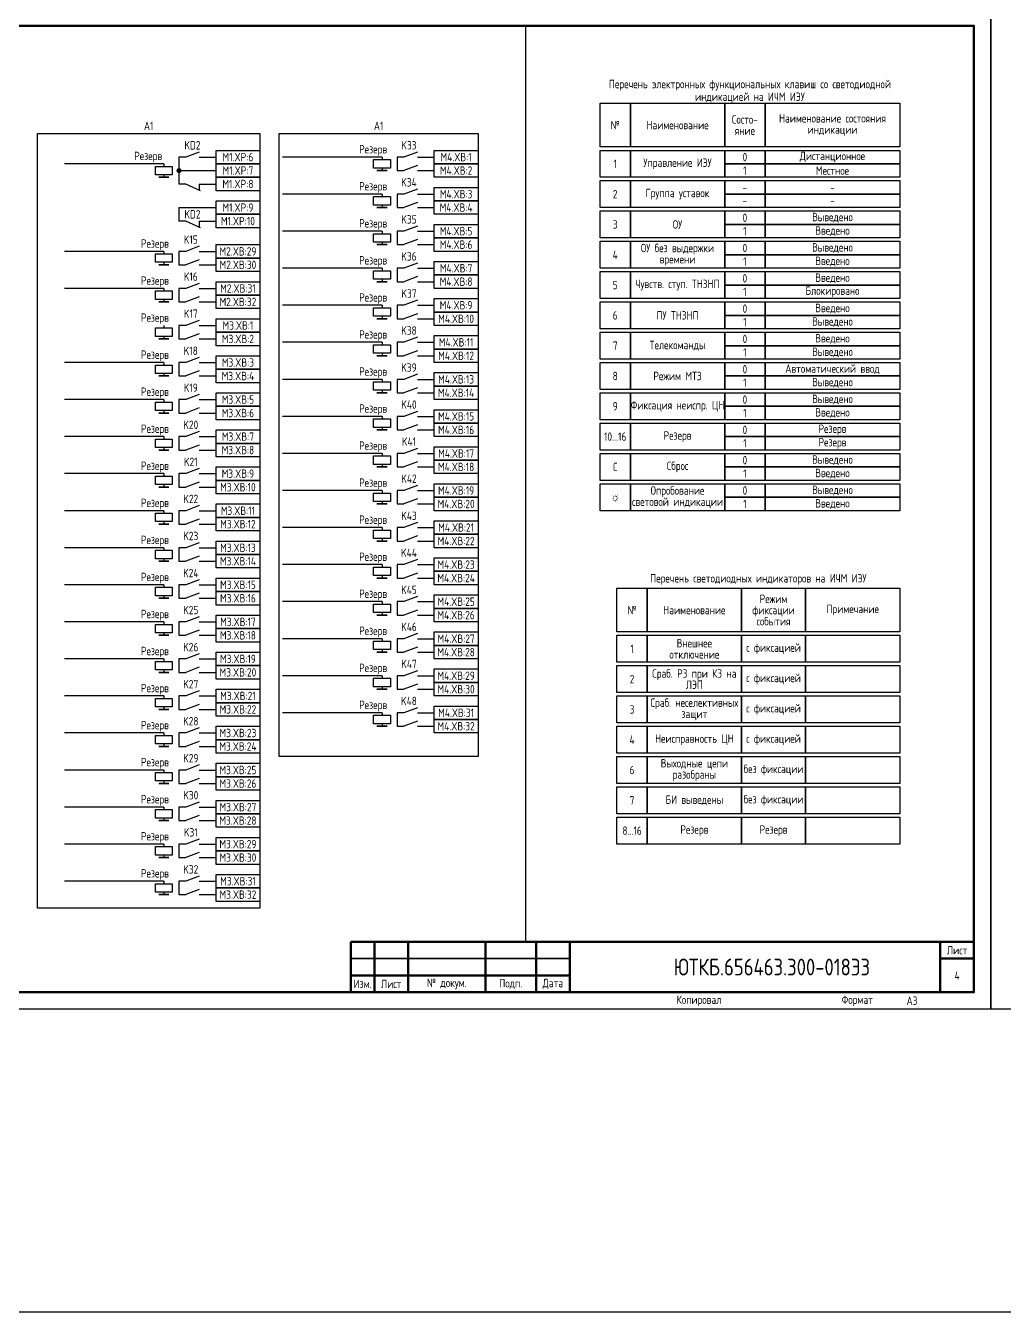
# Model space of a CAD drawing. Header units: millimetres. Extents: x -1036 to 2871, y -90 to 586.
# Drawn here: x 1393.5 to 1684, y -90 to 292 of the extents above; entities that cross this region are included whole.
import ezdxf

# ---------------------------------------------------------------- set-up
doc = ezdxf.new("R2010")
doc.units = ezdxf.units.MM
doc.styles.add('Gost type A_2.5', font='GOST_A.TTF', dxfattribs={"height": 2.5})
doc.styles.add('Gost_type_A', font='GOST_A.TTF')

# ---------------------------------------------------------------- blocks, each defined once
blk = doc.blocks.new('Формат_А3')
blk.add_lwpolyline([(-420, 297), (0, 297), (0, 0), (-420, 0)], close=True)
at = {"lineweight": 50}
blk.add_lwpolyline([(-400, 292), (-5, 292), (-5, 5), (-400, 5)], close=True, dxfattribs=at)
blk = doc.blocks.new('Штамп малый нижний')
at = {"lineweight": 50}
for points in [[(-185, 15), (-178, 15), (-178, 5), (-185, 5)], [(-178, 15), (-168, 15), (-168, 5), (-178, 5)], [(-168, 15), (-145, 15), (-145, 5), (-168, 5)], [(-145, 15), (-130, 15), (-130, 5), (-145, 5)], [(-130, 15), (-120, 15), (-120, 5), (-130, 5)], [(-120, 15), (-10, 15), (-10, 0), (-120, 0)], [(-10, 15), (0, 15), (0, 10), (-10, 10)], [(-10, 10), (0, 10), (0, 0), (-10, 0)], [(-185, 5), (-178, 5), (-178, 0), (-185, 0)], [(-178, 5), (-168, 5), (-168, 0), (-178, 0)], [(-168, 5), (-145, 5), (-145, 0), (-168, 0)], [(-145, 5), (-130, 5), (-130, 0), (-145, 0)], [(-130, 5), (-120, 5), (-120, 0), (-130, 0)]]:
    blk.add_lwpolyline(points, close=True, dxfattribs=at)
for points in [[(-185, 15), (-178, 15), (-178, 10), (-185, 10)], [(-178, 15), (-168, 15), (-168, 10), (-178, 10)], [(-168, 15), (-145, 15), (-145, 10), (-168, 10)], [(-145, 15), (-130, 15), (-130, 10), (-145, 10)], [(-130, 15), (-120, 15), (-120, 10), (-130, 10)], [(-185, 10), (-178, 10), (-178, 5), (-185, 5)], [(-178, 10), (-168, 10), (-168, 5), (-178, 5)], [(-168, 10), (-145, 10), (-145, 5), (-168, 5)], [(-145, 10), (-130, 10), (-130, 5), (-145, 5)], [(-130, 10), (-120, 10), (-120, 5), (-130, 5)]]:
    blk.add_lwpolyline(points, close=True)
at = {"char_height": 2.5, "style": 'Gost_type_A'}
for s, insert, width, attachment_point in [('Лист', (-5, 12.5), 10, 5), ('№ докум.', (-156.5, 2.5), 23, 5), ('Подп.', (-137.5, 2.5), 15, 5), ('Дата', (-125, 2.5), 10, 5), ('Изм.', (-181.5, 2.5), 7, 5), ('Лист', (-173, 2.5), 10, 5), ('Копировал', (-75, -2.53), 13.1202, 6), ('Формат', (-30, -2.53), 13.1202, 6)]:
    blk.add_mtext(s, dxfattribs=dict(at, insert=insert, width=width, attachment_point=attachment_point))
blk = doc.blocks.new('POINT')
at = {"const_width": 0.75}
blk.add_lwpolyline([(-0.375, 0, 1), (0.375, 0, 1)], format="xyb", close=True, dxfattribs=at)

msp = doc.modelspace()

# ---------------------------------------------------------------- linework, layer by layer
for p, q in [((1542, 20), (1542, 292)), ((1499.27, 253), (1469.77, 253)), ((1499.27, 253), (1499.27, 252.25)), ((1434.5, 251), (1405, 251)), ((1434.5, 251), (1434.5, 250.25)), ((1499.27, 249.75), (1499.27, 249)), ((1434.5, 247.75), (1434.5, 247)), ((1445, 245), (1445, 243)), ((1499.27, 242), (1469.77, 242)), ((1499.27, 242), (1499.27, 241.25)), ((1439, 238), (1439, 234)), ((1499.27, 238.75), (1499.27, 238)), ((1445, 234), (1445, 232)), ((1499.27, 231), (1469.77, 231)), ((1499.27, 231), (1499.27, 230.25)), ((1499.27, 227.75), (1499.27, 227)), ((1434.5, 225), (1405, 225)), ((1434.5, 225), (1434.5, 224.25)), ((1434.5, 221.75), (1434.5, 221)), ((1499.27, 220), (1469.77, 220)), ((1499.27, 220), (1499.27, 219.25)), ((1434.5, 214), (1405, 214)), ((1434.5, 214), (1434.5, 213.25)), ((1499.27, 216.75), (1499.27, 216)), ((1434.5, 210.75), (1434.5, 210)), ((1499.27, 209), (1469.77, 209)), ((1499.27, 209), (1499.27, 208.25)), ((1434.5, 203), (1434.5, 202.25)), ((1499.27, 205.75), (1499.27, 205)), ((1434.5, 199.75), (1434.5, 199)), ((1499.27, 198), (1469.77, 198)), ((1499.27, 198), (1499.27, 197.25)), ((1434.5, 192), (1405, 192)), ((1434.5, 192), (1434.5, 191.25)), ((1499.27, 194.75), (1499.27, 194)), ((1434.5, 188.75), (1434.5, 188)), ((1499.27, 187), (1469.77, 187)), ((1499.27, 187), (1499.27, 186.25)), ((1499.27, 183.75), (1499.27, 183)), ((1434.5, 181), (1405, 181)), ((1434.5, 181), (1434.5, 180.25)), ((1434.5, 177.75), (1434.5, 177)), ((1499.27, 176), (1469.77, 176)), ((1499.27, 176), (1499.27, 175.25)), ((1499.27, 172.75), (1499.27, 172)), ((1434.5, 170), (1405, 170)), ((1434.5, 170), (1434.5, 169.25)), ((1434.5, 166.75), (1434.5, 166)), ((1499.27, 165), (1469.77, 165)), ((1499.27, 165), (1499.27, 164.25)), ((1499.27, 161.75), (1499.27, 161)), ((1434.5, 159), (1405, 159)), ((1434.5, 159), (1434.5, 158.25)), ((1434.5, 155.75), (1434.5, 155)), ((1499.27, 154), (1469.77, 154)), ((1499.27, 154), (1499.27, 153.25)), ((1499.27, 150.75), (1499.27, 150)), ((1434.5, 148), (1405, 148)), ((1434.5, 148), (1434.5, 147.25)), ((1434.5, 144.75), (1434.5, 144)), ((1499.27, 143), (1469.77, 143)), ((1499.27, 143), (1499.27, 142.25)), ((1499.27, 139.75), (1499.27, 139)), ((1434.5, 137), (1405, 137)), ((1434.5, 137), (1434.5, 136.25)), ((1434.5, 133.75), (1434.5, 133)), ((1499.27, 132), (1469.77, 132)), ((1499.27, 132), (1499.27, 131.25)), ((1499.27, 128.75), (1499.27, 128)), ((1434.5, 126), (1405, 126)), ((1434.5, 126), (1434.5, 125.25)), ((1434.5, 122.75), (1434.5, 122)), ((1499.27, 121), (1469.77, 121)), ((1499.27, 121), (1499.27, 120.25)), ((1434.5, 115), (1405, 115)), ((1434.5, 115), (1434.5, 114.25)), ((1499.27, 117.75), (1499.27, 117)), ((1434.5, 111.75), (1434.5, 111)), ((1499.27, 110), (1469.77, 110)), ((1499.27, 110), (1499.27, 109.25)), ((1434.5, 104), (1405, 104)), ((1434.5, 104), (1434.5, 103.25)), ((1499.27, 106.75), (1499.27, 106)), ((1434.5, 100.75), (1434.5, 100)), ((1499.27, 99), (1469.77, 99)), ((1499.27, 99), (1499.27, 98.25)), ((1499.27, 95.75), (1499.27, 95)), ((1434.5, 93), (1405, 93)), ((1434.5, 93), (1434.5, 92.25)), ((1434.5, 89.75), (1434.5, 89)), ((1499.27, 88), (1469.77, 88)), ((1499.27, 88), (1499.27, 87.25)), ((1499.27, 84.75), (1499.27, 84)), ((1434.5, 82), (1405, 82)), ((1434.5, 82), (1434.5, 81.25)), ((1434.5, 78.75), (1434.5, 78)), ((1434.5, 71), (1405, 71)), ((1434.5, 71), (1434.5, 70.25)), ((1434.5, 67.75), (1434.5, 67)), ((1434.5, 60), (1405, 60)), ((1434.5, 60), (1434.5, 59.25)), ((1434.5, 56.75), (1434.5, 56)), ((1434.5, 49), (1405, 49)), ((1434.5, 49), (1434.5, 48.25)), ((1434.5, 45.75), (1434.5, 45)), ((1434.5, 38), (1405, 38)), ((1434.5, 38), (1434.5, 37.25)), ((1434.5, 34.75), (1434.5, 34))]:
    msp.add_line(p, q)
at = {"ltscale": 1.08}
for p, q in [((1441, 253), (1439, 253)), ((1439, 253), (1439, 245)), ((1445, 253), (1450, 253)), ((1505.77, 253), (1503.77, 253)), ((1503.77, 253), (1503.77, 249)), ((1509.77, 253), (1514.77, 253)), ((1439, 249), (1450, 249)), ((1503.77, 249), (1505.77, 249)), ((1509.77, 249), (1514.77, 249)), ((1441, 245), (1439, 245)), ((1445, 245), (1450, 245)), ((1505.77, 242), (1503.77, 242)), ((1503.77, 242), (1503.77, 238)), ((1509.77, 242), (1514.77, 242)), ((1439, 238), (1450, 238)), ((1503.77, 238), (1505.77, 238)), ((1509.77, 238), (1514.77, 238)), ((1441, 234), (1439, 234)), ((1445, 234), (1450, 234)), ((1505.77, 231), (1503.77, 231)), ((1503.77, 231), (1503.77, 227)), ((1509.77, 231), (1514.77, 231)), ((1503.77, 227), (1505.77, 227)), ((1509.77, 227), (1514.77, 227)), ((1441, 225), (1439, 225)), ((1439, 225), (1439, 221)), ((1445, 225), (1450, 225)), ((1439, 221), (1441, 221)), ((1445, 221), (1450, 221)), ((1505.77, 220), (1503.77, 220)), ((1503.77, 220), (1503.77, 216)), ((1509.77, 220), (1514.77, 220)), ((1441, 214), (1439, 214)), ((1439, 214), (1439, 210)), ((1445, 214), (1450, 214)), ((1503.77, 216), (1505.77, 216)), ((1509.77, 216), (1514.77, 216)), ((1439, 210), (1441, 210)), ((1445, 210), (1450, 210)), ((1505.77, 209), (1503.77, 209)), ((1503.77, 209), (1503.77, 205)), ((1509.77, 209), (1514.77, 209)), ((1441, 203), (1439, 203)), ((1439, 203), (1439, 199)), ((1445, 203), (1450, 203)), ((1503.77, 205), (1505.77, 205)), ((1509.77, 205), (1514.77, 205)), ((1439, 199), (1441, 199)), ((1445, 199), (1450, 199)), ((1505.77, 198), (1503.77, 198)), ((1503.77, 198), (1503.77, 194)), ((1509.77, 198), (1514.77, 198)), ((1441, 192), (1439, 192)), ((1439, 192), (1439, 188)), ((1445, 192), (1450, 192)), ((1503.77, 194), (1505.77, 194)), ((1509.77, 194), (1514.77, 194)), ((1439, 188), (1441, 188)), ((1445, 188), (1450, 188)), ((1505.77, 187), (1503.77, 187)), ((1503.77, 187), (1503.77, 183)), ((1509.77, 187), (1514.77, 187)), ((1441, 181), (1439, 181)), ((1439, 181), (1439, 177)), ((1445, 181), (1450, 181)), ((1503.77, 183), (1505.77, 183)), ((1509.77, 183), (1514.77, 183)), ((1439, 177), (1441, 177)), ((1445, 177), (1450, 177)), ((1505.77, 176), (1503.77, 176)), ((1503.77, 176), (1503.77, 172)), ((1509.77, 176), (1514.77, 176)), ((1503.77, 172), (1505.77, 172)), ((1509.77, 172), (1514.77, 172)), ((1441, 170), (1439, 170)), ((1439, 170), (1439, 166)), ((1445, 170), (1450, 170)), ((1439, 166), (1441, 166)), ((1445, 166), (1450, 166)), ((1505.77, 165), (1503.77, 165)), ((1503.77, 165), (1503.77, 161)), ((1509.77, 165), (1514.77, 165)), ((1503.77, 161), (1505.77, 161)), ((1509.77, 161), (1514.77, 161)), ((1441, 159), (1439, 159)), ((1439, 159), (1439, 155)), ((1445, 159), (1450, 159)), ((1439, 155), (1441, 155)), ((1445, 155), (1450, 155)), ((1505.77, 154), (1503.77, 154)), ((1503.77, 154), (1503.77, 150)), ((1509.77, 154), (1514.77, 154)), ((1503.77, 150), (1505.77, 150)), ((1509.77, 150), (1514.77, 150)), ((1441, 148), (1439, 148)), ((1439, 148), (1439, 144)), ((1445, 148), (1450, 148)), ((1439, 144), (1441, 144)), ((1445, 144), (1450, 144)), ((1505.77, 143), (1503.77, 143)), ((1503.77, 143), (1503.77, 139)), ((1509.77, 143), (1514.77, 143)), ((1503.77, 139), (1505.77, 139)), ((1509.77, 139), (1514.77, 139)), ((1441, 137), (1439, 137)), ((1439, 137), (1439, 133)), ((1445, 137), (1450, 137)), ((1439, 133), (1441, 133)), ((1445, 133), (1450, 133)), ((1505.77, 132), (1503.77, 132)), ((1503.77, 132), (1503.77, 128)), ((1509.77, 132), (1514.77, 132)), ((1503.77, 128), (1505.77, 128)), ((1509.77, 128), (1514.77, 128)), ((1441, 126), (1439, 126)), ((1439, 126), (1439, 122)), ((1445, 126), (1450, 126)), ((1439, 122), (1441, 122)), ((1445, 122), (1450, 122)), ((1505.77, 121), (1503.77, 121)), ((1503.77, 121), (1503.77, 117)), ((1509.77, 121), (1514.77, 121)), ((1441, 115), (1439, 115)), ((1439, 115), (1439, 111)), ((1445, 115), (1450, 115)), ((1503.77, 117), (1505.77, 117)), ((1509.77, 117), (1514.77, 117)), ((1439, 111), (1441, 111)), ((1445, 111), (1450, 111)), ((1505.77, 110), (1503.77, 110)), ((1503.77, 110), (1503.77, 106)), ((1509.77, 110), (1514.77, 110)), ((1441, 104), (1439, 104)), ((1439, 104), (1439, 100)), ((1445, 104), (1450, 104)), ((1503.77, 106), (1505.77, 106)), ((1509.77, 106), (1514.77, 106)), ((1439, 100), (1441, 100)), ((1445, 100), (1450, 100)), ((1505.77, 99), (1503.77, 99)), ((1503.77, 99), (1503.77, 95)), ((1509.77, 99), (1514.77, 99)), ((1441, 93), (1439, 93)), ((1439, 93), (1439, 89)), ((1445, 93), (1450, 93)), ((1503.77, 95), (1505.77, 95)), ((1509.77, 95), (1514.77, 95)), ((1439, 89), (1441, 89)), ((1445, 89), (1450, 89)), ((1505.77, 88), (1503.77, 88)), ((1503.77, 88), (1503.77, 84)), ((1509.77, 88), (1514.77, 88)), ((1441, 82), (1439, 82)), ((1439, 82), (1439, 78)), ((1445, 82), (1450, 82)), ((1503.77, 84), (1505.77, 84)), ((1509.77, 84), (1514.77, 84)), ((1439, 78), (1441, 78)), ((1445, 78), (1450, 78)), ((1441, 71), (1439, 71)), ((1439, 71), (1439, 67)), ((1445, 71), (1450, 71)), ((1439, 67), (1441, 67)), ((1445, 67), (1450, 67)), ((1441, 60), (1439, 60)), ((1439, 60), (1439, 56)), ((1445, 60), (1450, 60)), ((1439, 56), (1441, 56)), ((1445, 56), (1450, 56)), ((1441, 49), (1439, 49)), ((1439, 49), (1439, 45)), ((1445, 49), (1450, 49)), ((1439, 45), (1441, 45)), ((1445, 45), (1450, 45)), ((1441, 38), (1439, 38)), ((1439, 38), (1439, 34)), ((1445, 38), (1450, 38)), ((1439, 34), (1441, 34)), ((1445, 34), (1450, 34))]:
    msp.add_line(p, q, dxfattribs=at)
at = {"ltscale": 4.32}
for p, q in [((1445, 254.5), (1441, 253)), ((1509.77, 254.5), (1505.77, 253)), ((1509.77, 250.5), (1505.77, 249)), ((1445.39, 243), (1441, 245)), ((1509.77, 243.5), (1505.77, 242)), ((1509.77, 239.5), (1505.77, 238)), ((1445.39, 232), (1441, 234)), ((1509.77, 232.5), (1505.77, 231)), ((1445, 226.5), (1441, 225)), ((1509.77, 228.5), (1505.77, 227)), ((1445, 222.5), (1441, 221)), ((1509.77, 221.5), (1505.77, 220)), ((1445, 215.5), (1441, 214)), ((1509.77, 217.5), (1505.77, 216)), ((1445, 211.5), (1441, 210)), ((1509.77, 210.5), (1505.77, 209)), ((1509.77, 206.5), (1505.77, 205)), ((1445, 204.5), (1441, 203)), ((1445, 200.5), (1441, 199)), ((1509.77, 199.5), (1505.77, 198)), ((1509.77, 195.5), (1505.77, 194)), ((1445, 193.5), (1441, 192)), ((1445, 189.5), (1441, 188)), ((1509.77, 188.5), (1505.77, 187)), ((1509.77, 184.5), (1505.77, 183)), ((1445, 182.5), (1441, 181)), ((1445, 178.5), (1441, 177)), ((1509.77, 177.5), (1505.77, 176)), ((1509.77, 173.5), (1505.77, 172)), ((1445, 171.5), (1441, 170)), ((1445, 167.5), (1441, 166)), ((1509.77, 166.5), (1505.77, 165)), ((1445, 160.5), (1441, 159)), ((1509.77, 162.5), (1505.77, 161)), ((1445, 156.5), (1441, 155)), ((1509.77, 155.5), (1505.77, 154)), ((1445, 149.5), (1441, 148)), ((1509.77, 151.5), (1505.77, 150)), ((1445, 145.5), (1441, 144)), ((1509.77, 144.5), (1505.77, 143)), ((1445, 138.5), (1441, 137)), ((1509.77, 140.5), (1505.77, 139)), ((1445, 134.5), (1441, 133)), ((1509.77, 133.5), (1505.77, 132)), ((1445, 127.5), (1441, 126)), ((1509.77, 129.5), (1505.77, 128)), ((1445, 123.5), (1441, 122)), ((1509.77, 122.5), (1505.77, 121)), ((1509.77, 118.5), (1505.77, 117)), ((1445, 116.5), (1441, 115)), ((1445, 112.5), (1441, 111)), ((1509.77, 111.5), (1505.77, 110)), ((1509.77, 107.5), (1505.77, 106)), ((1445, 105.5), (1441, 104)), ((1445, 101.5), (1441, 100)), ((1509.77, 100.5), (1505.77, 99)), ((1509.77, 96.5), (1505.77, 95)), ((1445, 94.5), (1441, 93)), ((1445, 90.5), (1441, 89)), ((1509.77, 89.5), (1505.77, 88)), ((1509.77, 85.5), (1505.77, 84)), ((1445, 83.5), (1441, 82)), ((1445, 79.5), (1441, 78)), ((1445, 72.5), (1441, 71)), ((1445, 68.5), (1441, 67)), ((1445, 61.5), (1441, 60)), ((1445, 57.5), (1441, 56)), ((1445, 50.5), (1441, 49)), ((1445, 46.5), (1441, 45)), ((1445, 39.5), (1441, 38)), ((1445, 35.5), (1441, 34))]:
    msp.add_line(p, q, dxfattribs=at)
for points in [[(-1036, 586), (2871, 586), (2871, -90), (-1036, -90)], [(1977, 420), (1977, 0), (1680, 0), (1680, 420)], [(1564, 269), (1573, 269), (1573, 256), (1564, 256)], [(1573, 269), (1601, 269), (1601, 256), (1573, 256)], [(1601, 269), (1613, 269), (1613, 256), (1601, 256)], [(1613, 269), (1653, 269), (1653, 256), (1613, 256)], [(1397, 260), (1463, 260), (1463, 30), (1397, 30)], [(1468.77, 260), (1527.77, 260), (1527.77, 75), (1468.77, 75)], [(1450, 255), (1463, 255), (1463, 251), (1450, 251)], [(1501.77, 252.25), (1501.77, 249.75), (1496.77, 249.75), (1496.77, 252.25)], [(1514.77, 255), (1527.77, 255), (1527.77, 251), (1514.77, 251)], [(1564, 255), (1573, 255), (1573, 247), (1564, 247)], [(1573, 255), (1601, 255), (1601, 247), (1573, 247)], [(1601, 255), (1613, 255), (1613, 251), (1601, 251)], [(1613, 255), (1653, 255), (1653, 251), (1613, 251)], [(1437, 250.25), (1437, 247.75), (1432, 247.75), (1432, 250.25)], [(1450, 251), (1463, 251), (1463, 247), (1450, 247)], [(1500.77, 249), (1497.77, 249)], [(1514.77, 251), (1527.77, 251), (1527.77, 247), (1514.77, 247)], [(1601, 251), (1613, 251), (1613, 247), (1601, 247)], [(1613, 251), (1653, 251), (1653, 247), (1613, 247)], [(1436, 247), (1433, 247)], [(1450, 247), (1463, 247), (1463, 243), (1450, 243)], [(1564, 246), (1573, 246), (1573, 238), (1564, 238)], [(1573, 246), (1601, 246), (1601, 238), (1573, 238)], [(1601, 246), (1613, 246), (1613, 242), (1601, 242)], [(1613, 246), (1653, 246), (1653, 242), (1613, 242)], [(1501.77, 241.25), (1501.77, 238.75), (1496.77, 238.75), (1496.77, 241.25)], [(1514.77, 244), (1527.77, 244), (1527.77, 240), (1514.77, 240)], [(1601, 242), (1613, 242), (1613, 238), (1601, 238)], [(1613, 242), (1653, 242), (1653, 238), (1613, 238)], [(1450, 240), (1463, 240), (1463, 236), (1450, 236)], [(1500.77, 238), (1497.77, 238)], [(1514.77, 240), (1527.77, 240), (1527.77, 236), (1514.77, 236)], [(1564, 237), (1573, 237), (1573, 229), (1564, 229)], [(1573, 237), (1601, 237), (1601, 229), (1573, 229)], [(1601, 237), (1613, 237), (1613, 233), (1601, 233)], [(1613, 237), (1653, 237), (1653, 233), (1613, 233)], [(1450, 236), (1463, 236), (1463, 232), (1450, 232)], [(1501.77, 230.25), (1501.77, 227.75), (1496.77, 227.75), (1496.77, 230.25)], [(1514.77, 233), (1527.77, 233), (1527.77, 229), (1514.77, 229)], [(1601, 233), (1613, 233), (1613, 229), (1601, 229)], [(1613, 233), (1653, 233), (1653, 229), (1613, 229)], [(1450, 227), (1463, 227), (1463, 223), (1450, 223)], [(1500.77, 227), (1497.77, 227)], [(1514.77, 229), (1527.77, 229), (1527.77, 225), (1514.77, 225)], [(1564, 228), (1573, 228), (1573, 220), (1564, 220)], [(1573, 228), (1601, 228), (1601, 220), (1573, 220)], [(1601, 228), (1613, 228), (1613, 224), (1601, 224)], [(1613, 228), (1653, 228), (1653, 224), (1613, 224)], [(1437, 224.25), (1437, 221.75), (1432, 221.75), (1432, 224.25)], [(1450, 223), (1463, 223), (1463, 219), (1450, 219)], [(1514.77, 222), (1527.77, 222), (1527.77, 218), (1514.77, 218)], [(1601, 224), (1613, 224), (1613, 220), (1601, 220)], [(1613, 224), (1653, 224), (1653, 220), (1613, 220)], [(1436, 221), (1433, 221)], [(1501.77, 219.25), (1501.77, 216.75), (1496.77, 216.75), (1496.77, 219.25)], [(1514.77, 218), (1527.77, 218), (1527.77, 214), (1514.77, 214)], [(1564, 219), (1573, 219), (1573, 211), (1564, 211)], [(1573, 219), (1601, 219), (1601, 211), (1573, 211)], [(1601, 219), (1613, 219), (1613, 215), (1601, 215)], [(1613, 219), (1653, 219), (1653, 215), (1613, 215)], [(1450, 216), (1463, 216), (1463, 212), (1450, 212)], [(1500.77, 216), (1497.77, 216)], [(1601, 215), (1613, 215), (1613, 211), (1601, 211)], [(1613, 215), (1653, 215), (1653, 211), (1613, 211)], [(1437, 213.25), (1437, 210.75), (1432, 210.75), (1432, 213.25)], [(1450, 212), (1463, 212), (1463, 208), (1450, 208)], [(1514.77, 211), (1527.77, 211), (1527.77, 207), (1514.77, 207)], [(1436, 210), (1433, 210)], [(1501.77, 208.25), (1501.77, 205.75), (1496.77, 205.75), (1496.77, 208.25)], [(1514.77, 207), (1527.77, 207), (1527.77, 203), (1514.77, 203)], [(1564, 210), (1573, 210), (1573, 202), (1564, 202)], [(1573, 210), (1601, 210), (1601, 202), (1573, 202)], [(1601, 210), (1613, 210), (1613, 206), (1601, 206)], [(1613, 210), (1653, 210), (1653, 206), (1613, 206)], [(1450, 205), (1463, 205), (1463, 201), (1450, 201)], [(1450, 205), (1463, 205), (1463, 201), (1450, 201)], [(1500.77, 205), (1497.77, 205)], [(1601, 206), (1613, 206), (1613, 202), (1601, 202)], [(1613, 206), (1653, 206), (1653, 202), (1613, 202)], [(1437, 202.25), (1437, 199.75), (1432, 199.75), (1432, 202.25)], [(1436, 199), (1433, 199)], [(1450, 201), (1463, 201), (1463, 197), (1450, 197)], [(1514.77, 200), (1527.77, 200), (1527.77, 196), (1514.77, 196)], [(1564, 201), (1573, 201), (1573, 193), (1564, 193)], [(1573, 201), (1601, 201), (1601, 193), (1573, 193)], [(1601, 201), (1613, 201), (1613, 197), (1601, 197)], [(1613, 201), (1653, 201), (1653, 197), (1613, 197)], [(1501.77, 197.25), (1501.77, 194.75), (1496.77, 194.75), (1496.77, 197.25)], [(1514.77, 196), (1527.77, 196), (1527.77, 192), (1514.77, 192)], [(1601, 197), (1613, 197), (1613, 193), (1601, 193)], [(1613, 197), (1653, 197), (1653, 193), (1613, 193)], [(1437, 191.25), (1437, 188.75), (1432, 188.75), (1432, 191.25)], [(1450, 194), (1463, 194), (1463, 190), (1450, 190)], [(1500.77, 194), (1497.77, 194)], [(1564, 192), (1573, 192), (1573, 184), (1564, 184)], [(1573, 192), (1601, 192), (1601, 184), (1573, 184)], [(1601, 192), (1613, 192), (1613, 188), (1601, 188)], [(1613, 192), (1653, 192), (1653, 188), (1613, 188)], [(1436, 188), (1433, 188)], [(1450, 190), (1463, 190), (1463, 186), (1450, 186)], [(1514.77, 189), (1527.77, 189), (1527.77, 185), (1514.77, 185)], [(1601, 188), (1613, 188), (1613, 184), (1601, 184)], [(1613, 188), (1653, 188), (1653, 184), (1613, 184)], [(1501.77, 186.25), (1501.77, 183.75), (1496.77, 183.75), (1496.77, 186.25)], [(1514.77, 185), (1527.77, 185), (1527.77, 181), (1514.77, 181)], [(1437, 180.25), (1437, 177.75), (1432, 177.75), (1432, 180.25)], [(1450, 183), (1463, 183), (1463, 179), (1450, 179)], [(1500.77, 183), (1497.77, 183)], [(1564, 183), (1573, 183), (1573, 175), (1564, 175)], [(1573, 183), (1601, 183), (1601, 175), (1573, 175)], [(1601, 183), (1613, 183), (1613, 179), (1601, 179)], [(1613, 183), (1653, 183), (1653, 179), (1613, 179)], [(1436, 177), (1433, 177)], [(1450, 179), (1463, 179), (1463, 175), (1450, 175)], [(1514.77, 178), (1527.77, 178), (1527.77, 174), (1514.77, 174)], [(1601, 179), (1613, 179), (1613, 175), (1601, 175)], [(1613, 179), (1653, 179), (1653, 175), (1613, 175)], [(1450, 172), (1463, 172), (1463, 168), (1450, 168)], [(1501.77, 175.25), (1501.77, 172.75), (1496.77, 172.75), (1496.77, 175.25)], [(1500.77, 172), (1497.77, 172)], [(1514.77, 174), (1527.77, 174), (1527.77, 170), (1514.77, 170)], [(1564, 174), (1573, 174), (1573, 166), (1564, 166)], [(1573, 174), (1601, 174), (1601, 166), (1573, 166)], [(1601, 174), (1613, 174), (1613, 170), (1601, 170)], [(1613, 174), (1653, 174), (1653, 170), (1613, 170)], [(1437, 169.25), (1437, 166.75), (1432, 166.75), (1432, 169.25)], [(1601, 170), (1613, 170), (1613, 166), (1601, 166)], [(1613, 170), (1653, 170), (1653, 166), (1613, 166)], [(1436, 166), (1433, 166)], [(1450, 168), (1463, 168), (1463, 164), (1450, 164)], [(1514.77, 167), (1527.77, 167), (1527.77, 163), (1514.77, 163)], [(1564, 165), (1573, 165), (1573, 157), (1564, 157)], [(1573, 165), (1601, 165), (1601, 157), (1573, 157)], [(1601, 165), (1613, 165), (1613, 161), (1601, 161)], [(1613, 165), (1653, 165), (1653, 161), (1613, 161)], [(1450, 161), (1463, 161), (1463, 157), (1450, 157)], [(1501.77, 164.25), (1501.77, 161.75), (1496.77, 161.75), (1496.77, 164.25)], [(1500.77, 161), (1497.77, 161)], [(1514.77, 163), (1527.77, 163), (1527.77, 159), (1514.77, 159)], [(1601, 161), (1613, 161), (1613, 157), (1601, 157)], [(1613, 161), (1653, 161), (1653, 157), (1613, 157)], [(1437, 158.25), (1437, 155.75), (1432, 155.75), (1432, 158.25)], [(1450, 157), (1463, 157), (1463, 153), (1450, 153)], [(1436, 155), (1433, 155)], [(1501.77, 153.25), (1501.77, 150.75), (1496.77, 150.75), (1496.77, 153.25)], [(1514.77, 156), (1527.77, 156), (1527.77, 152), (1514.77, 152)], [(1564, 156), (1573, 156), (1573, 148), (1564, 148)], [(1573, 156), (1601, 156), (1601, 148), (1573, 148)], [(1601, 156), (1613, 156), (1613, 152), (1601, 152)], [(1613, 156), (1653, 156), (1653, 152), (1613, 152)], [(1450, 150), (1463, 150), (1463, 146), (1450, 146)], [(1500.77, 150), (1497.77, 150)], [(1514.77, 152), (1527.77, 152), (1527.77, 148), (1514.77, 148)], [(1601, 152), (1613, 152), (1613, 148), (1601, 148)], [(1613, 152), (1653, 152), (1653, 148), (1613, 148)], [(1437, 147.25), (1437, 144.75), (1432, 144.75), (1432, 147.25)], [(1450, 146), (1463, 146), (1463, 142), (1450, 142)], [(1436, 144), (1433, 144)], [(1501.77, 142.25), (1501.77, 139.75), (1496.77, 139.75), (1496.77, 142.25)], [(1514.77, 145), (1527.77, 145), (1527.77, 141), (1514.77, 141)], [(1450, 139), (1463, 139), (1463, 135), (1450, 135)], [(1500.77, 139), (1497.77, 139)], [(1514.77, 141), (1527.77, 141), (1527.77, 137), (1514.77, 137)], [(1437, 136.25), (1437, 133.75), (1432, 133.75), (1432, 136.25)], [(1450, 135), (1463, 135), (1463, 131), (1450, 131)], [(1514.77, 134), (1527.77, 134), (1527.77, 130), (1514.77, 130)], [(1436, 133), (1433, 133)], [(1501.77, 131.25), (1501.77, 128.75), (1496.77, 128.75), (1496.77, 131.25)], [(1514.77, 130), (1527.77, 130), (1527.77, 126), (1514.77, 126)], [(1450, 128), (1463, 128), (1463, 124), (1450, 124)], [(1500.77, 128), (1497.77, 128)], [(1437, 125.25), (1437, 122.75), (1432, 122.75), (1432, 125.25)], [(1450, 124), (1463, 124), (1463, 120), (1450, 120)], [(1514.77, 123), (1527.77, 123), (1527.77, 119), (1514.77, 119)], [(1569, 125), (1578, 125), (1578, 112), (1569, 112)], [(1578, 125), (1606, 125), (1606, 112), (1578, 112)], [(1606, 125), (1625, 125), (1625, 112), (1606, 112)], [(1625, 125), (1653, 125), (1653, 112), (1625, 112)], [(1436, 122), (1433, 122)], [(1501.77, 120.25), (1501.77, 117.75), (1496.77, 117.75), (1496.77, 120.25)], [(1514.77, 119), (1527.77, 119), (1527.77, 115), (1514.77, 115)], [(1450, 117), (1463, 117), (1463, 113), (1450, 113)], [(1500.77, 117), (1497.77, 117)], [(1437, 114.25), (1437, 111.75), (1432, 111.75), (1432, 114.25)], [(1436, 111), (1433, 111)], [(1450, 113), (1463, 113), (1463, 109), (1450, 109)], [(1514.77, 112), (1527.77, 112), (1527.77, 108), (1514.77, 108)], [(1569, 111), (1578, 111), (1578, 103), (1569, 103)], [(1578, 111), (1606, 111), (1606, 103), (1578, 103)], [(1606, 111), (1625, 111), (1625, 103), (1606, 103)], [(1625, 111), (1653, 111), (1653, 103), (1625, 103)], [(1501.77, 109.25), (1501.77, 106.75), (1496.77, 106.75), (1496.77, 109.25)], [(1514.77, 108), (1527.77, 108), (1527.77, 104), (1514.77, 104)], [(1437, 103.25), (1437, 100.75), (1432, 100.75), (1432, 103.25)], [(1450, 106), (1463, 106), (1463, 102), (1450, 102)], [(1500.77, 106), (1497.77, 106)], [(1436, 100), (1433, 100)], [(1450, 102), (1463, 102), (1463, 98), (1450, 98)], [(1514.77, 101), (1527.77, 101), (1527.77, 97), (1514.77, 97)], [(1569, 102), (1578, 102), (1578, 94), (1569, 94)], [(1578, 102), (1606, 102), (1606, 94), (1578, 94)], [(1606, 102), (1625, 102), (1625, 94), (1606, 94)], [(1625, 102), (1653, 102), (1653, 94), (1625, 94)], [(1501.77, 98.25), (1501.77, 95.75), (1496.77, 95.75), (1496.77, 98.25)], [(1514.77, 97), (1527.77, 97), (1527.77, 93), (1514.77, 93)], [(1437, 92.25), (1437, 89.75), (1432, 89.75), (1432, 92.25)], [(1450, 95), (1463, 95), (1463, 91), (1450, 91)], [(1500.77, 95), (1497.77, 95)], [(1569, 93), (1578, 93), (1578, 85), (1569, 85)], [(1578, 93), (1606, 93), (1606, 85), (1578, 85)], [(1606, 93), (1625, 93), (1625, 85), (1606, 85)], [(1625, 93), (1653, 93), (1653, 85), (1625, 85)], [(1436, 89), (1433, 89)], [(1450, 91), (1463, 91), (1463, 87), (1450, 87)], [(1514.77, 90), (1527.77, 90), (1527.77, 86), (1514.77, 86)], [(1501.77, 87.25), (1501.77, 84.75), (1496.77, 84.75), (1496.77, 87.25)], [(1514.77, 86), (1527.77, 86), (1527.77, 82), (1514.77, 82)], [(1437, 81.25), (1437, 78.75), (1432, 78.75), (1432, 81.25)], [(1450, 84), (1463, 84), (1463, 80), (1450, 80)], [(1500.77, 84), (1497.77, 84)], [(1569, 84), (1578, 84), (1578, 76), (1569, 76)], [(1578, 84), (1606, 84), (1606, 76), (1578, 76)], [(1606, 84), (1625, 84), (1625, 76), (1606, 76)], [(1625, 84), (1653, 84), (1653, 76), (1625, 76)], [(1436, 78), (1433, 78)], [(1450, 80), (1463, 80), (1463, 76), (1450, 76)], [(1450, 73), (1463, 73), (1463, 69), (1450, 69)], [(1569, 75), (1578, 75), (1578, 67), (1569, 67)], [(1578, 75), (1606, 75), (1606, 67), (1578, 67)], [(1606, 75), (1625, 75), (1625, 67), (1606, 67)], [(1625, 75), (1653, 75), (1653, 67), (1625, 67)], [(1437, 70.25), (1437, 67.75), (1432, 67.75), (1432, 70.25)], [(1450, 69), (1463, 69), (1463, 65), (1450, 65)], [(1436, 67), (1433, 67)], [(1569, 66), (1578, 66), (1578, 58), (1569, 58)], [(1578, 66), (1606, 66), (1606, 58), (1578, 58)], [(1606, 66), (1625, 66), (1625, 58), (1606, 58)], [(1625, 66), (1653, 66), (1653, 58), (1625, 58)], [(1450, 62), (1463, 62), (1463, 58), (1450, 58)], [(1437, 59.25), (1437, 56.75), (1432, 56.75), (1432, 59.25)], [(1450, 58), (1463, 58), (1463, 54), (1450, 54)], [(1436, 56), (1433, 56)], [(1569, 57), (1578, 57), (1578, 49), (1569, 49)], [(1578, 57), (1606, 57), (1606, 49), (1578, 49)], [(1606, 57), (1625, 57), (1625, 49), (1606, 49)], [(1625, 57), (1653, 57), (1653, 49), (1625, 49)], [(1450, 51), (1463, 51), (1463, 47), (1450, 47)], [(1437, 48.25), (1437, 45.75), (1432, 45.75), (1432, 48.25)], [(1450, 47), (1463, 47), (1463, 43), (1450, 43)], [(1436, 45), (1433, 45)], [(1450, 40), (1463, 40), (1463, 36), (1450, 36)], [(1437, 37.25), (1437, 34.75), (1432, 34.75), (1432, 37.25)], [(1450, 36), (1463, 36), (1463, 32), (1450, 32)], [(1436, 34), (1433, 34)]]:
    msp.add_lwpolyline(points, close=True)

# ---------------------------------------------------------------- block references
at = {"color": 1}
msp.add_blockref('Формат_А3', (1680, 0), dxfattribs=at)
for name, p in [('POINT', (1439, 249)), ('Штамп малый нижний', (1675, 5))]:
    msp.add_blockref(name, p)

# ---------------------------------------------------------------- texts
at = {"char_height": 2.5}
for s, insert, width, attachment_point, line_spacing_factor, style in [('Перечень электронных функциональных клавиш со светодиодной индикацией на ИЧМ ИЭУ', (1608.5, 269), 89, 8, 0.9, 'Gost_type_A'), ('№ ', (1568.5, 262.5), 9, 5, 0.8, 'Gost_type_A'), ('Наименование ', (1587, 262.5), 28, 5, 0.8, 'Gost_type_A'), ('Состо- яние', (1607, 262.5), 12, 5, 0.8, 'Gost_type_A'), ('Наименование состояния\\Pиндикации ', (1633, 262.5), 40, 5, 0.8, 'Gost_type_A'), ('A1', (1430, 261), 66, 8, 0.9, 'Gost_type_A'), ('A1', (1498.27, 261), 59, 8, 0.9, 'Gost_type_A'), ('Резерв', (1434, 253), 37, 6, 0.8, 'Gost_type_A'), ('1', (1568.5, 251), 9, 5, 0.8, 'Gost_type_A'), ('Управление ИЭУ', (1587, 251), 28, 5, 0.8, 'Gost_type_A'), ('0', (1607, 253), 12, 5, 0.8, 'Gost_type_A'), ('Дистанционное', (1633, 253), 40, 5, 0.8, 'Gost_type_A'), ('1', (1607, 249), 12, 5, 0.8, 'Gost_type_A'), ('Местное', (1633, 249), 40, 5, 0.8, 'Gost_type_A'), ('2', (1568.5, 242), 9, 5, 0.8, 'Gost_type_A'), ('3', (1568.5, 233), 9, 5, 0.8, 'Gost_type_A'), ('ОУ', (1587, 233), 28, 5, 0.8, 'Gost_type_A'), ('0', (1607, 235), 12, 5, 0.8, 'Gost_type_A'), ('Выведено', (1633, 235), 40, 5, 0.8, 'Gost_type_A'), ('1', (1607, 231), 12, 5, 0.8, 'Gost_type_A'), ('Введено', (1633, 231), 40, 5, 0.8, 'Gost_type_A'), ('ОУ без выдержки времени ', (1587, 224), 28, 5, 0.8, 'Gost type A_2.5'), ('0', (1607, 226), 12, 5, 0.8, 'Gost_type_A'), ('Выведено', (1633, 226), 40, 5, 0.8, 'Gost_type_A'), ('4', (1568.5, 224), 9, 5, 0.8, 'Gost_type_A'), ('1', (1607, 222), 12, 5, 0.8, 'Gost_type_A'), ('Введено', (1633, 222), 40, 5, 0.8, 'Gost_type_A'), ('0', (1607, 217), 12, 5, 0.8, 'Gost_type_A'), ('Введено', (1633, 217), 40, 5, 0.8, 'Gost_type_A'), ('5', (1568.5, 215), 9, 5, 0.8, 'Gost_type_A'), ('{\\C256;Чувств. ступ. ТНЗНП }', (1587, 215), 28, 5, 0.8, 'Gost type A_2.5'), ('1', (1607, 213), 12, 5, 0.8, 'Gost_type_A'), ('Блокировано ', (1633, 213), 40, 5, 0.8, 'Gost_type_A'), ('6', (1568.5, 206), 9, 5, 0.8, 'Gost_type_A'), ('ПУ ТНЗНП ', (1587, 206), 28, 5, 0.8, 'Gost_type_A'), ('0', (1607, 208), 12, 5, 0.8, 'Gost_type_A'), ('Введено', (1633, 208), 40, 5, 0.8, 'Gost_type_A'), ('1', (1607, 204), 12, 5, 0.8, 'Gost_type_A'), ('Выведено', (1633, 204), 40, 5, 0.8, 'Gost_type_A'), ('0', (1607, 199), 12, 5, 0.8, 'Gost_type_A'), ('Введено', (1633, 199), 40, 5, 0.8, 'Gost_type_A'), ('7', (1568.5, 197), 9, 5, 0.8, 'Gost_type_A'), ('Телекоманды', (1587, 197), 28, 5, 0.8, 'Gost_type_A'), ('1', (1607, 195), 12, 5, 0.8, 'Gost_type_A'), ('Выведено', (1633, 195), 40, 5, 0.8, 'Gost_type_A'), ('0', (1607, 190), 12, 5, 0.8, 'Gost_type_A'), ('Автоматический ввод ', (1633, 190), 40, 5, 0.8, 'Gost_type_A'), ('8', (1568.5, 188), 9, 5, 0.8, 'Gost_type_A'), ('Режим МТЗ ', (1587, 188), 28, 5, 0.8, 'Gost_type_A'), ('1', (1607, 186), 12, 5, 0.8, 'Gost_type_A'), ('Выведено ', (1633, 186), 40, 5, 0.8, 'Gost_type_A'), ('9', (1568.5, 179), 9, 5, 0.8, 'Gost_type_A'), ('Фиксация неиспр. ЦН ', (1587, 179), 28, 5, 0.8, 'Gost_type_A'), ('0', (1607, 181), 12, 5, 0.8, 'Gost_type_A'), ('Выведено', (1633, 181), 40, 5, 0.8, 'Gost_type_A'), ('1', (1607, 177), 12, 5, 0.8, 'Gost_type_A'), ('Введено', (1633, 177), 40, 5, 0.8, 'Gost_type_A'), ('0', (1607, 172), 12, 5, 0.8, 'Gost_type_A'), ('Резерв', (1633, 172), 40, 5, 0.8, 'Gost_type_A'), ('10...16', (1568.5, 170), 9, 5, 0.8, 'Gost_type_A'), ('Резерв', (1587, 170), 28, 5, 0.8, 'Gost_type_A'), ('1', (1607, 168), 12, 5, 0.8, 'Gost_type_A'), ('Резерв', (1633, 168), 40, 5, 0.8, 'Gost_type_A'), ('Выведено', (1633, 163), 40, 5, 0.8, 'Gost_type_A'), ('C', (1568.5, 161), 9, 5, 0.8, 'Gost_type_A'), ('Сброс', (1587, 161), 28, 5, 0.8, 'Gost_type_A'), ('0', (1607, 163), 12, 5, 0.8, 'Gost_type_A'), ('Введено', (1633, 159), 40, 5, 0.8, 'Gost_type_A'), ('1', (1607, 159), 12, 5, 0.8, 'Gost_type_A'), ('Опробование световой индикации', (1587, 152), 28, 5, 0.8, 'Gost_type_A'), ('0', (1607, 154), 12, 5, 0.8, 'Gost_type_A'), ('Выведено', (1633, 154), 40, 5, 0.8, 'Gost_type_A'), ('☼', (1568.5, 152), 9, 5, 0.8, 'Gost_type_A'), ('1', (1607, 150), 12, 5, 0.8, 'Gost_type_A'), ('Введено', (1633, 150), 40, 5, 0.8, 'Gost_type_A'), ('Перечень светодиодных индикаторов на ИЧМ ИЭУ', (1611, 126), 84, 8, 0.9, 'Gost_type_A'), ('Режим\\Pфиксации события', (1615.5, 118.5), 19, 5, 0.8, 'Gost_type_A'), ('№ ', (1573.5, 118.5), 9, 5, 0.8, 'Gost_type_A'), ('Наименование ', (1592, 118.5), 28, 5, 0.8, 'Gost_type_A'), ('Примечание', (1639, 118.5), 28, 5, 0.8, 'Gost_type_A'), ('1', (1573.5, 107), 9, 5, 0.8, 'Gost_type_A'), ('Внешнее\\Pотключение ', (1592, 107), 28, 5, 0.8, 'Gost_type_A'), ('с фиксацией', (1615.5, 107), 19, 5, 0.8, 'Gost_type_A'), ('Сраб. РЗ при КЗ на ЛЭП ', (1592, 98), 28, 5, 0.8, 'Gost_type_A'), ('с фиксацией', (1615.5, 98), 19, 5, 0.8, 'Gost_type_A'), ('2', (1573.5, 98), 9, 5, 0.8, 'Gost_type_A'), ('Сраб. неселективных защит ', (1592, 89), 28, 5, 0.8, 'Gost_type_A'), ('3', (1573.5, 89), 9, 5, 0.8, 'Gost_type_A'), ('с фиксацией', (1615.5, 89), 19, 5, 0.8, 'Gost_type_A'), ('4', (1573.5, 80), 9, 5, 0.8, 'Gost_type_A'), ('Неисправность ЦН ', (1592, 80), 28, 5, 0.8, 'Gost_type_A'), ('с фиксацией', (1615.5, 80), 19, 5, 0.8, 'Gost_type_A'), ('Выходные цепи разобраны ', (1592, 71), 28, 5, 0.8, 'Gost_type_A'), ('без фиксации', (1615.5, 71), 19, 5, 0.8, 'Gost_type_A'), ('6', (1573.5, 71), 9, 5, 0.8, 'Gost_type_A'), ('7', (1573.5, 62), 9, 5, 0.8, 'Gost_type_A'), ('БИ выведены ', (1592, 62), 28, 5, 0.8, 'Gost_type_A'), ('без фиксации', (1615.5, 62), 19, 5, 0.8, 'Gost_type_A'), ('8...16', (1573.5, 53), 9, 5, 0.8, 'Gost_type_A'), ('Резерв', (1592, 53), 28, 5, 0.8, 'Gost_type_A'), ('Резерв', (1615.5, 53), 19, 5, 0.8, 'Gost_type_A')]:
    msp.add_mtext(s, dxfattribs=dict(at, insert=insert, width=width, attachment_point=attachment_point, line_spacing_factor=line_spacing_factor, style=style))
at = {"style": 'Gost_type_A'}
for s, insert, char_height, width, attachment_point in [('KD2', (1443, 256.5), 2.5, 8, 5), ('Резерв', (1500.77, 255), 2.5, 31.0015, 6), ('K33', (1507.27, 256.5), 2.5, 5, 5), ('M1.XP:6', (1456.5, 253), 2.5, 13, 5), ('M4.XВ:1', (1521.27, 253), 2.5, 13, 5), ('M1.XP:7', (1456.5, 249), 2.5, 13, 5), ('M4.XВ:2', (1521.27, 249), 2.5, 13, 5), ('M1.XP:8', (1456.5, 245), 2.5, 13, 5), ('Резерв', (1500.77, 244), 2.5, 31.0015, 6), ('K34', (1507.27, 245.5), 2.5, 5, 5), ('M4.XВ:3', (1521.27, 242), 2.5, 13, 5), ('KD2', (1443, 236), 2.5, 8, 5), ('M1.XP:9', (1456.5, 238), 2.5, 13, 5), ('M4.XВ:4', (1521.27, 238), 2.5, 13, 5), ('M1.XP:10', (1456.5, 234), 2.5, 13, 5), ('Резерв', (1500.77, 233), 2.5, 31.0015, 6), ('K35', (1507.27, 234.5), 2.5, 5, 5), ('K15', (1442.5, 228.5), 2.5, 5, 5), ('M4.XВ:5', (1521.27, 231), 2.5, 13, 5), ('Резерв', (1436, 227), 2.5, 31.0015, 6), ('M2.XВ:29', (1456.5, 225), 2.5, 13, 5), ('M4.XВ:6', (1521.27, 227), 2.5, 13, 5), ('M2.XВ:30', (1456.5, 221), 2.5, 13, 5), ('Резерв', (1500.77, 222), 2.5, 31.0015, 6), ('K36', (1507.27, 223.5), 2.5, 5, 5), ('K16', (1442.5, 217.5), 2.5, 5, 5), ('M4.XВ:7', (1521.27, 220), 2.5, 13, 5), ('Резерв', (1436, 216), 2.5, 31.0015, 6), ('M2.XВ:31', (1456.5, 214), 2.5, 13, 5), ('M4.XВ:8', (1521.27, 216), 2.5, 13, 5), ('M2.XВ:32', (1456.5, 210), 2.5, 13, 5), ('Резерв', (1500.77, 211), 2.5, 31.0015, 6), ('K37', (1507.27, 212.5), 2.5, 5, 5), ('M4.XВ:9', (1521.27, 209), 2.5, 13, 5), ('Резерв', (1436, 205), 2.5, 31.0015, 6), ('K17', (1442.5, 206.5), 2.5, 5, 5), ('M3.XВ:1', (1456.5, 203), 2.5, 13, 5), ('K38', (1507.27, 201.5), 2.5, 5, 5), ('M4.XВ:10', (1521.27, 205), 2.5, 13, 5), ('M3.XВ:2', (1456.5, 199), 2.5, 13, 5), ('Резерв', (1500.77, 200), 2.5, 31.0015, 6), ('M4.XВ:11', (1521.27, 198), 2.5, 13, 5), ('Резерв', (1436, 194), 2.5, 31.0015, 6), ('K18', (1442.5, 195.5), 2.5, 5, 5), ('M4.XВ:12', (1521.27, 194), 2.5, 13, 5), ('M3.XВ:3', (1456.5, 192), 2.5, 13, 5), ('K39', (1507.27, 190.5), 2.5, 5, 5), ('M3.XВ:4', (1456.5, 188), 2.5, 13, 5), ('Резерв', (1500.77, 189), 2.5, 31.0015, 6), ('M4.XВ:13', (1521.27, 187), 2.5, 13, 5), ('Резерв', (1436, 183), 2.5, 31.0015, 6), ('K19', (1442.5, 184.5), 2.5, 5, 5), ('M4.XВ:14', (1521.27, 183), 2.5, 13, 5), ('M3.XВ:5', (1456.5, 181), 2.5, 13, 5), ('Резерв', (1500.77, 178), 2.5, 31.0015, 6), ('K40', (1507.27, 179.5), 2.5, 5, 5), ('M3.XВ:6', (1456.5, 177), 2.5, 13, 5), ('M4.XВ:15', (1521.27, 176), 2.5, 13, 5), ('Резерв', (1436, 172), 2.5, 31.0015, 6), ('K20', (1442.5, 173.5), 2.5, 5, 5), ('M4.XВ:16', (1521.27, 172), 2.5, 13, 5), ('M3.XВ:7', (1456.5, 170), 2.5, 13, 5), ('Резерв', (1500.77, 167), 2.5, 31.0015, 6), ('K41', (1507.27, 168.5), 2.5, 5, 5), ('M3.XВ:8', (1456.5, 166), 2.5, 13, 5), ('M4.XВ:17', (1521.27, 165), 2.5, 13, 5), ('Резерв', (1436, 161), 2.5, 31.0015, 6), ('K21', (1442.5, 162.5), 2.5, 5, 5), ('M4.XВ:18', (1521.27, 161), 2.5, 13, 5), ('M3.XВ:9', (1456.5, 159), 2.5, 13, 5), ('Резерв', (1500.77, 156), 2.5, 31.0015, 6), ('K42', (1507.27, 157.5), 2.5, 5, 5), ('M3.XВ:10', (1456.5, 155), 2.5, 13, 5), ('M4.XВ:19', (1521.27, 154), 2.5, 13, 5), ('Резерв', (1436, 150), 2.5, 31.0015, 6), ('K22', (1442.5, 151.5), 2.5, 5, 5), ('M3.XВ:11', (1456.5, 148), 2.5, 13, 5), ('M4.XВ:20', (1521.27, 150), 2.5, 13, 5), ('M3.XВ:12', (1456.5, 144), 2.5, 13, 5), ('Резерв', (1500.77, 145), 2.5, 31.0015, 6), ('K43', (1507.27, 146.5), 2.5, 5, 5), ('K23', (1442.5, 140.5), 2.5, 5, 5), ('M4.XВ:21', (1521.27, 143), 2.5, 13, 5), ('Резерв', (1436, 139), 2.5, 31.0015, 6), ('M3.XВ:13', (1456.5, 137), 2.5, 13, 5), ('M4.XВ:22', (1521.27, 139), 2.5, 13, 5), ('M3.XВ:14', (1456.5, 133), 2.5, 13, 5), ('Резерв', (1500.77, 134), 2.5, 31.0015, 6), ('K44', (1507.27, 135.5), 2.5, 5, 5), ('K24', (1442.5, 129.5), 2.5, 5, 5), ('M4.XВ:23', (1521.27, 132), 2.5, 13, 5), ('Резерв', (1436, 128), 2.5, 31.0015, 6), ('M3.XВ:15', (1456.5, 126), 2.5, 13, 5), ('M4.XВ:24', (1521.27, 128), 2.5, 13, 5), ('M3.XВ:16', (1456.5, 122), 2.5, 13, 5), ('Резерв', (1500.77, 123), 2.5, 31.0015, 6), ('K45', (1507.27, 124.5), 2.5, 5, 5), ('M4.XВ:25', (1521.27, 121), 2.5, 13, 5), ('Резерв', (1436, 117), 2.5, 31.0015, 6), ('K25', (1442.5, 118.5), 2.5, 5, 5), ('M3.XВ:17', (1456.5, 115), 2.5, 13, 5), ('K46', (1507.27, 113.5), 2.5, 5, 5), ('M4.XВ:26', (1521.27, 117), 2.5, 13, 5), ('M3.XВ:18', (1456.5, 111), 2.5, 13, 5), ('Резерв', (1500.77, 112), 2.5, 31.0015, 6), ('M4.XВ:27', (1521.27, 110), 2.5, 13, 5), ('Резерв', (1436, 106), 2.5, 31.0015, 6), ('K26', (1442.5, 107.5), 2.5, 5, 5), ('M4.XВ:28', (1521.27, 106), 2.5, 13, 5), ('M3.XВ:19', (1456.5, 104), 2.5, 13, 5), ('K47', (1507.27, 102.5), 2.5, 5, 5), ('M3.XВ:20', (1456.5, 100), 2.5, 13, 5), ('Резерв', (1500.77, 101), 2.5, 31.0015, 6), ('M4.XВ:29', (1521.27, 99), 2.5, 13, 5), ('Резерв', (1436, 95), 2.5, 31.0015, 6), ('K27', (1442.5, 96.5), 2.5, 5, 5), ('M4.XВ:30', (1521.27, 95), 2.5, 13, 5), ('M3.XВ:21', (1456.5, 93), 2.5, 13, 5), ('K48', (1507.27, 91.5), 2.5, 5, 5), ('M3.XВ:22', (1456.5, 89), 2.5, 13, 5), ('Резерв', (1500.77, 90), 2.5, 31.0015, 6), ('M4.XВ:31', (1521.27, 88), 2.5, 13, 5), ('Резерв', (1436, 84), 2.5, 31.0015, 6), ('K28', (1442.5, 85.5), 2.5, 5, 5), ('M4.XВ:32', (1521.27, 84), 2.5, 13, 5), ('M3.XВ:23', (1456.5, 82), 2.5, 13, 5), ('M3.XВ:24', (1456.5, 78), 2.5, 13, 5), ('Резерв', (1436, 73), 2.5, 31.0015, 6), ('K29', (1442.5, 74.5), 2.5, 5, 5), ('M3.XВ:25', (1456.5, 71), 2.5, 13, 5), ('M3.XВ:26', (1456.5, 67), 2.5, 13, 5), ('Резерв', (1436, 62), 2.5, 31.0015, 6), ('K30', (1442.5, 63.5), 2.5, 5, 5), ('M3.XВ:27', (1456.5, 60), 2.5, 13, 5), ('K31', (1442.5, 52.5), 2.5, 5, 5), ('M3.XВ:28', (1456.5, 56), 2.5, 13, 5), ('Резерв', (1436, 51), 2.5, 31.0015, 6), ('M3.XВ:29', (1456.5, 49), 2.5, 13, 5), ('M3.XВ:30', (1456.5, 45), 2.5, 13, 5), ('K32', (1442.5, 41.5), 2.5, 5, 5), ('Резерв', (1436, 40), 2.5, 31.0015, 6), ('M3.XВ:31', (1456.5, 38), 2.5, 13, 5), ('M3.XВ:32', (1456.5, 34), 2.5, 13, 5), ('ЮТКБ.656463.300-018Э3', (1615, 12.5), 5, 120, 5), ('4', (1670, 10), 2.5, 10, 5), ('A3', (1655, 2.5), 2.5, 20, 4)]:
    msp.add_mtext(s, dxfattribs=dict(at, insert=insert, char_height=char_height, width=width, attachment_point=attachment_point))
at = {"color": 30, "true_color": 0xf26722, "char_height": 2.5, "attachment_point": 5, "line_spacing_factor": 0.8, "style": 'Gost_type_A'}
for s, insert, width in [('Группа уставок', (1587, 242), 28), ('-', (1607, 244), 12), ('-', (1633, 244), 40), ('-', (1607, 240), 12), ('-', (1633, 240), 40)]:
    msp.add_mtext(s, dxfattribs=dict(at, insert=insert, width=width))

doc.saveas('drawing.dxf')
